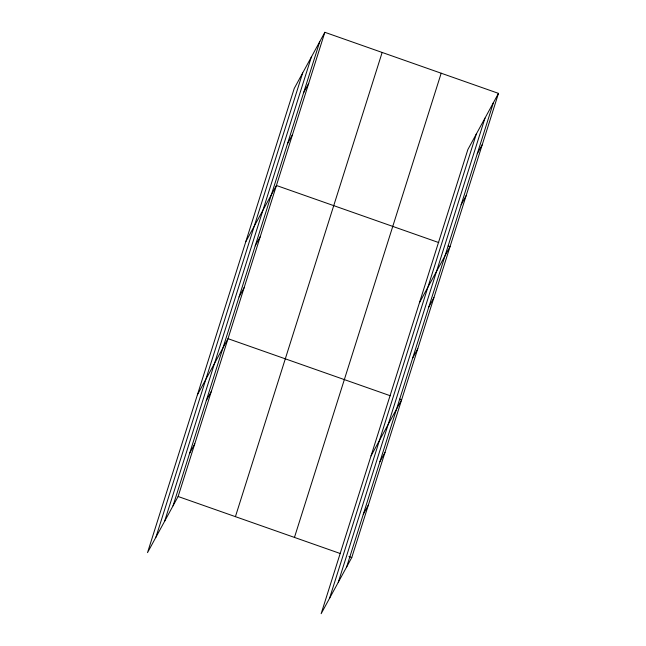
<?xml version="1.0" encoding="UTF-8"?>
<svg xmlns="http://www.w3.org/2000/svg" width="646" height="646" viewBox="0 0 646 646"><rect width="100%" height="100%" fill="white"/><g stroke="black" fill="none" stroke-linecap="round" stroke-linejoin="round"><path stroke-width="0.97" d="M155.936 537.181L302.667 72.982M164.617 521.265L311.348 57.074M173.039 505.818L319.77 41.627M324.849 32.3L294.245 88.429L147.522 552.629L178.118 496.499L324.849 32.3L498.478 93.371L351.755 557.571L321.151 613.7L467.882 149.501L498.478 93.371M235.419 516.655L382.149 52.455M294.455 537.415L441.186 73.216M329.573 598.253L476.296 134.053M338.246 582.337L484.976 118.145M346.668 566.897L493.399 102.698M303.628 92.685L308.707 83.358M287.486 143.751L292.573 134.425M245.827 241.612L276.431 185.483L438.787 242.589M255.21 245.868L260.29 236.549M239.068 296.934L244.148 287.607M197.41 394.803L228.006 338.674L390.37 395.78M206.3 400.601L211.379 391.282M189.666 453.209L194.753 443.891M477.257 153.756L482.344 144.438M461.115 204.822L466.202 195.496M419.456 302.691L450.06 246.554L448.179 245.9M428.839 306.947L433.918 297.62M412.697 358.005L417.784 348.678M371.038 455.874L401.642 399.745L399.761 399.083M379.929 461.672L385.008 452.353M363.302 514.281L368.382 504.962M178.118 496.499L340.482 553.606M348.937 556.577L351.755 557.571"/></g></svg>
